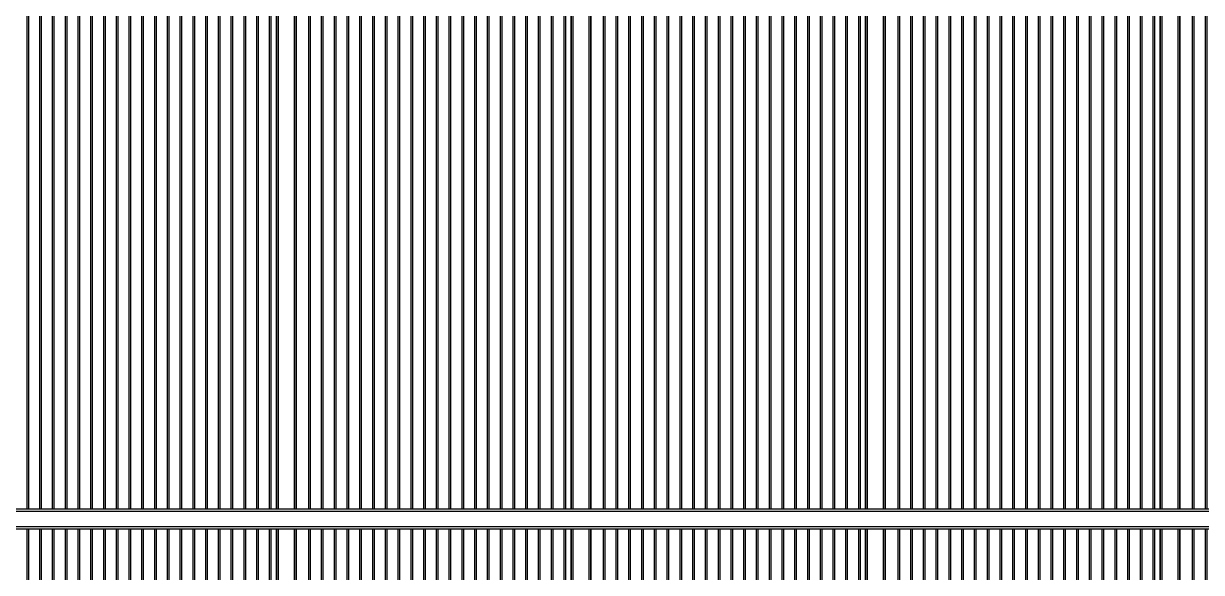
# Model space of a CAD drawing. Header units: millimetres. Extents: x 3774 to 718460, y -768339 to 192544.
# Drawn here: x 341351 to 347349, y -755185 to -752392 of the extents above; entities that cross this region are included whole.
import ezdxf

# ---------------------------------------------------------------- set-up
doc = ezdxf.new("R2010")
doc.units = ezdxf.units.MM
doc.set_wipeout_variables(frame=1)
for name, pattern in [('TA_GL_000.70000', [1.925, 0.7, -0.175, 0.175, -0.175, 0.7]), ('XKITLINE00', [0]), ('XKITLINE02', [4, 2, -2])]:
    doc.linetypes.add(name, pattern=pattern)
for name, color, linetype in [('000 - 0_SYM_DWG_GRIDLINE_MAIN_COLOR_251', 7, 'Continuous'), ('010 - ASPG_EXTR_MAIN_COLOR_2', 7, 'Continuous'), ('010 - ASPG_EXTR_WIPEOUT_', 7, 'Continuous'), ('010 - ASPG_FRAMING_MAIN_COLOR_1', 7, 'Continuous'), ('010 - ASPG_FRAMING_MAIN_COLOR_2', 7, 'Continuous'), ('010 - ASPG_FRAMING_SUB_COLOR_2', 7, 'Continuous'), ('010 - ASPG_FRAMING_WIPEOUT_', 7, 'Continuous')]:
    doc.layers.add(name, color=color, linetype=linetype)
doc.layers.add('Bolt', color=7, linetype='Continuous', lineweight=0)
doc.layers.add('Part', color=7, linetype='Continuous', lineweight=0)
doc.styles.add('TA', font='', dxfattribs={"height": 4.5})
doc.styles.get('TA').set_extended_font_data('Cordia New')

# ---------------------------------------------------------------- blocks, each defined once
blk = doc.blocks.new('*U5902')
at = {"layer": '000 - 0_SYM_DWG_GRIDLINE_MAIN_COLOR_251', "color": 7, "linetype": 'ByBlock', "ltscale": 5}
blk.add_line((10, 0), (-759, 0), dxfattribs=at)
at = {"color": 7, "style": 'TA', "flags": 1}
blk.add_attdef('LOCATION', (6, -6), '', height=4.5, rotation=270, dxfattribs=at)
blk = doc.blocks.new('W-1-PP19-SE-ENT3_20260407-104913_PP19_ENT3_ELE1_DIMS_1')
at = {"layer": '000 - 0_SYM_DWG_GRIDLINE_MAIN_COLOR_251', "color": 7, "linetype": 'TA_GL_000.70000', "xscale": 50.00000000000003, "yscale": 50.00000000000003, "zscale": 50.00000000000003, "rotation": 180}
blk.add_blockref('*U5902', (-27800, 111800), dxfattribs=at)
blk = doc.blocks.new('*A6183500')
at = {"layer": 'Part', "color": 7, "linetype": 'XKITLINE00', "lineweight": 0}
blk.add_line((2179.569525, -65.253462), (2328.969438, -65.253462), dxfattribs=at)
blk = doc.blocks.new('*A6193501')
at = {"layer": 'Part', "color": 7, "linetype": 'XKITLINE00', "lineweight": 0}
blk.add_line((2179.569525, -82.453462), (2328.969438, -82.453462), dxfattribs=at)
blk = doc.blocks.new('*A7073589')
at = {"layer": 'Part', "color": 7, "linetype": 'XKITLINE00', "lineweight": 0}
for p, q in [((2238.369525, -82.453462), (2238.369525, -65.253462)), ((2240.769525, -82.453462), (2240.769525, -65.253462)), ((2238.369525, -124.453462), (2238.369525, -87.253462)), ((2240.769525, -124.453462), (2240.769525, -87.253462))]:
    blk.add_line(p, q, dxfattribs=at)
blk = doc.blocks.new('*A7083590')
at = {"layer": 'Part', "color": 7, "linetype": 'XKITLINE00', "lineweight": 0}
for p, q in [((2262.369525, -82.453462), (2262.369525, -65.253462)), ((2264.769525, -82.453462), (2264.769525, -65.253462)), ((2262.369525, -124.453462), (2262.369525, -87.253462)), ((2264.769525, -124.453462), (2264.769525, -87.253462))]:
    blk.add_line(p, q, dxfattribs=at)
blk = doc.blocks.new('*A11554037')
at = {"layer": 'Part', "color": 7, "linetype": 'XKITLINE00', "lineweight": 0}
for p, q in [((2238.209518, -80.053462), (2216.929525, -80.053462)), ((2216.929525, -80.573462), (2216.929525, -80.053462)), ((2238.209518, -80.573462), (2238.209518, -80.053462)), ((2238.209518, -80.573462), (2216.929525, -80.573462))]:
    blk.add_line(p, q, dxfattribs=at)
blk = doc.blocks.new('*A11584040')
at = {"layer": 'Part', "color": 7, "linetype": 'XKITLINE00', "lineweight": 0}
for p, q in [((2234.929603, -82.453462), (2235.089603, -82.293462)), ((2235.089603, -82.293462), (2236.849603, -82.293462)), ((2236.849603, -82.293462), (2237.009603, -82.453462))]:
    blk.add_line(p, q, dxfattribs=at)
blk = doc.blocks.new('*A11594041')
at = {"layer": 'Part', "color": 7, "linetype": 'XKITLINE00', "lineweight": 0}
for p, q in [((2236.849603, -82.213462), (2235.089603, -82.213462)), ((2235.089603, -82.213462), (2235.089603, -82.293462)), ((2236.849603, -82.293462), (2235.089603, -82.293462)), ((2236.849603, -82.213462), (2236.849603, -82.293462))]:
    blk.add_line(p, q, dxfattribs=at)
blk = doc.blocks.new('*A11654047')
at = {"layer": 'Part', "color": 7, "linetype": 'XKITLINE00', "lineweight": 0}
for p, q in [((2238.209518, -68.053462), (2216.929525, -68.053462)), ((2216.929525, -68.573462), (2216.929525, -68.053462)), ((2238.209518, -68.573462), (2238.209518, -68.053462)), ((2238.209518, -68.573462), (2216.929525, -68.573462))]:
    blk.add_line(p, q, dxfattribs=at)
blk = doc.blocks.new('*A11664048')
at = {"layer": 'Part', "color": 7, "linetype": 'XKITLINE00', "lineweight": 0}
for p, q in [((2218.769603, -68.573462), (2218.769603, -68.621462)), ((2219.569603, -68.621462), (2219.569603, -68.573462)), ((2218.769603, -68.621462), (2219.569603, -68.621462))]:
    blk.add_line(p, q, dxfattribs=at)
blk = doc.blocks.new('*A11674049')
at = {"layer": 'Part', "color": 7, "linetype": 'XKITLINE00', "lineweight": 0}
for p, q in [((2219.145603, -69.421462), (2219.145603, -68.621462)), ((2219.145603, -68.621462), (2219.193603, -68.621462)), ((2219.145603, -68.861462), (2219.193603, -68.861462)), ((2219.193603, -69.421462), (2219.193603, -68.621462)), ((2219.145603, -69.421462), (2219.193603, -69.421462))]:
    blk.add_line(p, q, dxfattribs=at)
blk = doc.blocks.new('*A11684050')
at = {"layer": 'Part', "color": 7, "linetype": 'XKITLINE00', "lineweight": 0}
for p, q in [((2242.769603, -68.573462), (2242.769603, -68.621462)), ((2243.569603, -68.621462), (2243.569603, -68.573462)), ((2242.769603, -68.621462), (2243.569603, -68.621462))]:
    blk.add_line(p, q, dxfattribs=at)
blk = doc.blocks.new('*A11694051')
at = {"layer": 'Part', "color": 7, "linetype": 'XKITLINE00', "lineweight": 0}
for p, q in [((2243.145603, -69.421462), (2243.145603, -68.621462)), ((2243.145603, -68.621462), (2243.193603, -68.621462)), ((2243.145603, -68.861462), (2243.193603, -68.861462)), ((2243.193603, -69.421462), (2243.193603, -68.621462)), ((2243.145603, -69.421462), (2243.193603, -69.421462))]:
    blk.add_line(p, q, dxfattribs=at)
blk = doc.blocks.new('*A11704052')
at = {"layer": 'Part', "color": 7, "linetype": 'XKITLINE00', "lineweight": 0}
for p, q in [((2235.945603, -69.421462), (2235.945603, -68.621462)), ((2235.945603, -68.621462), (2235.993603, -68.621462)), ((2235.945603, -68.861462), (2235.993603, -68.861462)), ((2235.993603, -69.421462), (2235.993603, -68.621462)), ((2235.945603, -69.421462), (2235.993603, -69.421462))]:
    blk.add_line(p, q, dxfattribs=at)
blk = doc.blocks.new('*A11714053')
at = {"layer": 'Part', "color": 7, "linetype": 'XKITLINE00', "lineweight": 0}
for p, q in [((2235.569603, -68.573462), (2235.569603, -68.621462)), ((2236.369603, -68.621462), (2236.369603, -68.573462)), ((2235.569603, -68.621462), (2236.369603, -68.621462))]:
    blk.add_line(p, q, dxfattribs=at)
blk = doc.blocks.new('*A11724054')
at = {"layer": 'Part', "color": 7, "linetype": 'XKITLINE00', "lineweight": 0}
for p, q in [((2219.193603, -65.573462), (2219.193603, -65.493462)), ((2219.233603, -65.573462), (2219.233603, -65.533462)), ((2219.233603, -65.533462), (2219.673603, -65.533462)), ((2219.673603, -65.533462), (2219.673603, -65.493462))]:
    blk.add_line(p, q, dxfattribs=at)
blk = doc.blocks.new('*A11734055')
at = {"layer": 'Part', "color": 7, "linetype": 'XKITLINE00', "lineweight": 0}
for p, q in [((2218.289603, -65.413462), (2218.129603, -65.253462)), ((2220.209603, -65.253462), (2220.049603, -65.413462)), ((2220.049603, -65.413462), (2218.289603, -65.413462))]:
    blk.add_line(p, q, dxfattribs=at)
blk = doc.blocks.new('*A11744056')
at = {"layer": 'Part', "color": 7, "linetype": 'XKITLINE00', "lineweight": 0}
for p, q in [((2218.289603, -65.493462), (2218.289603, -65.413462)), ((2218.289603, -65.413462), (2220.049603, -65.413462)), ((2218.289603, -65.493462), (2220.049603, -65.493462)), ((2220.049603, -65.493462), (2220.049603, -65.413462))]:
    blk.add_line(p, q, dxfattribs=at)
blk = doc.blocks.new('*A11754057')
at = {"layer": 'Part', "color": 7, "linetype": 'XKITLINE00', "lineweight": 0}
for p, q in [((2235.993603, -65.573462), (2235.993603, -65.493462)), ((2236.033603, -65.573462), (2236.033603, -65.533462)), ((2236.033603, -65.533462), (2236.473603, -65.533462)), ((2236.473603, -65.533462), (2236.473603, -65.493462))]:
    blk.add_line(p, q, dxfattribs=at)
blk = doc.blocks.new('*A11764058')
at = {"layer": 'Part', "color": 7, "linetype": 'XKITLINE00', "lineweight": 0}
for p, q in [((2235.089603, -65.413462), (2234.929603, -65.253462)), ((2237.009603, -65.253462), (2236.849603, -65.413462)), ((2236.849603, -65.413462), (2235.089603, -65.413462))]:
    blk.add_line(p, q, dxfattribs=at)
blk = doc.blocks.new('*A11774059')
at = {"layer": 'Part', "color": 7, "linetype": 'XKITLINE00', "lineweight": 0}
for p, q in [((2235.089603, -65.493462), (2235.089603, -65.413462)), ((2235.089603, -65.413462), (2236.849603, -65.413462)), ((2235.089603, -65.493462), (2236.849603, -65.493462)), ((2236.849603, -65.493462), (2236.849603, -65.413462))]:
    blk.add_line(p, q, dxfattribs=at)
blk = doc.blocks.new('*A11784060')
at = {"layer": 'Part', "color": 7, "linetype": 'XKITLINE00', "lineweight": 0}
for p, q in [((2243.193603, -65.573462), (2243.193603, -65.493462)), ((2243.233603, -65.573462), (2243.233603, -65.533462)), ((2243.233603, -65.533462), (2243.673603, -65.533462)), ((2243.673603, -65.533462), (2243.673603, -65.493462))]:
    blk.add_line(p, q, dxfattribs=at)
blk = doc.blocks.new('*A11794061')
at = {"layer": 'Part', "color": 7, "linetype": 'XKITLINE00', "lineweight": 0}
for p, q in [((2242.289603, -65.413462), (2242.129603, -65.253462)), ((2244.209603, -65.253462), (2244.049603, -65.413462)), ((2244.049603, -65.413462), (2242.289603, -65.413462))]:
    blk.add_line(p, q, dxfattribs=at)
blk = doc.blocks.new('*A11804062')
at = {"layer": 'Part', "color": 7, "linetype": 'XKITLINE00', "lineweight": 0}
for p, q in [((2242.289603, -65.493462), (2242.289603, -65.413462)), ((2242.289603, -65.413462), (2244.049603, -65.413462)), ((2242.289603, -65.493462), (2244.049603, -65.493462)), ((2244.049603, -65.493462), (2244.049603, -65.413462))]:
    blk.add_line(p, q, dxfattribs=at)
blk = doc.blocks.new('*A11954077')
at = {"layer": 'Bolt'}
for points in [[(2218.874, -68.573), (2218.874, -68.525), (2218.986, -68.525), (2218.986, -68.573)], [(2218.874, -68.621), (2218.874, -68.573), (2218.986, -68.573), (2218.986, -68.621)], [(2219.354, -68.573), (2219.354, -68.525), (2219.466, -68.525), (2219.466, -68.573)], [(2219.354, -68.621), (2219.354, -68.573), (2219.466, -68.573), (2219.466, -68.621)]]:
    blk.add_hatch(color=7, dxfattribs=at).paths.add_polyline_path(points, flags=17)
at = {"layer": 'Bolt', "color": 7, "linetype": 'XKITLINE00', "lineweight": 0}
for p, q in [((2218.874, -68.573), (2218.874, -68.525)), ((2218.874, -68.621), (2218.874, -68.573)), ((2218.93, -68.685), (2218.93, -68.341)), ((2218.986, -68.573), (2218.986, -68.525)), ((2218.986, -68.621), (2218.986, -68.573)), ((2219.354, -68.573), (2219.354, -68.525)), ((2219.354, -68.621), (2219.354, -68.573)), ((2219.41, -68.685), (2219.41, -68.341)), ((2219.466, -68.573), (2219.466, -68.525)), ((2219.466, -68.621), (2219.466, -68.573))]:
    blk.add_line(p, q, dxfattribs=at)
blk = doc.blocks.new('*A11964078')
at = {"layer": 'Bolt'}
for points in [[(2242.874, -68.573), (2242.874, -68.525), (2242.986, -68.525), (2242.986, -68.573)], [(2242.874, -68.621), (2242.874, -68.573), (2242.986, -68.573), (2242.986, -68.621)], [(2243.354, -68.573), (2243.354, -68.525), (2243.466, -68.525), (2243.466, -68.573)], [(2243.354, -68.621), (2243.354, -68.573), (2243.466, -68.573), (2243.466, -68.621)]]:
    blk.add_hatch(color=7, dxfattribs=at).paths.add_polyline_path(points, flags=17)
at = {"layer": 'Bolt', "color": 7, "linetype": 'XKITLINE00', "lineweight": 0}
for p, q in [((2242.874, -68.573), (2242.874, -68.525)), ((2242.874, -68.621), (2242.874, -68.573)), ((2242.93, -68.685), (2242.93, -68.341)), ((2242.986, -68.573), (2242.986, -68.525)), ((2242.986, -68.621), (2242.986, -68.573)), ((2243.354, -68.573), (2243.354, -68.525)), ((2243.354, -68.621), (2243.354, -68.573)), ((2243.41, -68.685), (2243.41, -68.341)), ((2243.466, -68.573), (2243.466, -68.525)), ((2243.466, -68.621), (2243.466, -68.573))]:
    blk.add_line(p, q, dxfattribs=at)
blk = doc.blocks.new('*A11974079')
at = {"layer": 'Bolt'}
for points in [[(2235.674, -68.573), (2235.674, -68.525), (2235.786, -68.525), (2235.786, -68.573)], [(2235.674, -68.621), (2235.674, -68.573), (2235.786, -68.573), (2235.786, -68.621)], [(2236.154, -68.573), (2236.154, -68.525), (2236.266, -68.525), (2236.266, -68.573)], [(2236.154, -68.621), (2236.154, -68.573), (2236.266, -68.573), (2236.266, -68.621)]]:
    blk.add_hatch(color=7, dxfattribs=at).paths.add_polyline_path(points, flags=17)
at = {"layer": 'Bolt', "color": 7, "linetype": 'XKITLINE00', "lineweight": 0}
for p, q in [((2235.674, -68.573), (2235.674, -68.525)), ((2235.674, -68.621), (2235.674, -68.573)), ((2235.73, -68.685), (2235.73, -68.341)), ((2235.786, -68.573), (2235.786, -68.525)), ((2235.786, -68.621), (2235.786, -68.573)), ((2236.154, -68.573), (2236.154, -68.525)), ((2236.154, -68.621), (2236.154, -68.573)), ((2236.21, -68.685), (2236.21, -68.341)), ((2236.266, -68.573), (2236.266, -68.525)), ((2236.266, -68.621), (2236.266, -68.573))]:
    blk.add_line(p, q, dxfattribs=at)
blk = doc.blocks.new('*A11984080')
at = {"layer": 'Bolt'}
for points in [[(2218.586, -65.413), (2218.586, -65.493), (2218.474, -65.493), (2218.474, -65.413)], [(2219.866, -65.413), (2219.866, -65.493), (2219.754, -65.493), (2219.754, -65.413)]]:
    blk.add_hatch(color=7, dxfattribs=at).paths.add_polyline_path(points, flags=17)
at = {"layer": 'Bolt', "color": 7, "linetype": 'XKITLINE00', "lineweight": 0}
for p, q in [((2218.474, -65.413), (2218.474, -65.493)), ((2218.53, -65.35), (2218.53, -65.693)), ((2218.586, -65.413), (2218.586, -65.493)), ((2219.754, -65.413), (2219.754, -65.493)), ((2219.81, -65.35), (2219.81, -65.693)), ((2219.866, -65.413), (2219.866, -65.493))]:
    blk.add_line(p, q, dxfattribs=at)
blk = doc.blocks.new('*A11994081')
at = {"layer": 'Bolt', "color": 7, "linetype": 'XKITLINE02', "lineweight": 0}
for p, q in [((2219.145603, -65.717462), (2219.193603, -65.717462)), ((2219.193603, -65.717462), (2219.233603, -65.717462)), ((2219.082243, -65.773462), (2219.425603, -65.773462)), ((2219.145603, -65.829462), (2219.193603, -65.829462)), ((2219.193603, -65.829462), (2219.233603, -65.829462))]:
    blk.add_line(p, q, dxfattribs=at)
blk = doc.blocks.new('*A12004082')
at = {"layer": 'Bolt'}
for points in [[(2235.386, -65.413), (2235.386, -65.493), (2235.274, -65.493), (2235.274, -65.413)], [(2236.666, -65.413), (2236.666, -65.493), (2236.554, -65.493), (2236.554, -65.413)]]:
    blk.add_hatch(color=7, dxfattribs=at).paths.add_polyline_path(points, flags=17)
at = {"layer": 'Bolt', "color": 7, "linetype": 'XKITLINE00', "lineweight": 0}
for p, q in [((2235.274, -65.413), (2235.274, -65.493)), ((2235.33, -65.35), (2235.33, -65.693)), ((2235.386, -65.413), (2235.386, -65.493)), ((2236.554, -65.413), (2236.554, -65.493)), ((2236.61, -65.35), (2236.61, -65.693)), ((2236.666, -65.413), (2236.666, -65.493))]:
    blk.add_line(p, q, dxfattribs=at)
blk = doc.blocks.new('*A12014083')
at = {"layer": 'Bolt', "color": 7, "linetype": 'XKITLINE02', "lineweight": 0}
for p, q in [((2235.945603, -65.717462), (2235.993603, -65.717462)), ((2235.993603, -65.717462), (2236.033603, -65.717462)), ((2235.882243, -65.773462), (2236.225603, -65.773462)), ((2235.945603, -65.829462), (2235.993603, -65.829462)), ((2235.993603, -65.829462), (2236.033603, -65.829462))]:
    blk.add_line(p, q, dxfattribs=at)
blk = doc.blocks.new('*A12024084')
at = {"layer": 'Bolt'}
for points in [[(2242.586, -65.413), (2242.586, -65.493), (2242.474, -65.493), (2242.474, -65.413)], [(2243.866, -65.413), (2243.866, -65.493), (2243.754, -65.493), (2243.754, -65.413)]]:
    blk.add_hatch(color=7, dxfattribs=at).paths.add_polyline_path(points, flags=17)
at = {"layer": 'Bolt', "color": 7, "linetype": 'XKITLINE00', "lineweight": 0}
for p, q in [((2242.474, -65.413), (2242.474, -65.493)), ((2242.53, -65.35), (2242.53, -65.693)), ((2242.586, -65.413), (2242.586, -65.493)), ((2243.754, -65.413), (2243.754, -65.493)), ((2243.81, -65.35), (2243.81, -65.693)), ((2243.866, -65.413), (2243.866, -65.493))]:
    blk.add_line(p, q, dxfattribs=at)
blk = doc.blocks.new('*A12034085')
at = {"layer": 'Bolt', "color": 7, "linetype": 'XKITLINE02', "lineweight": 0}
for p, q in [((2243.145603, -65.717462), (2243.193603, -65.717462)), ((2243.193603, -65.717462), (2243.233603, -65.717462)), ((2243.082243, -65.773462), (2243.425603, -65.773462)), ((2243.145603, -65.829462), (2243.193603, -65.829462)), ((2243.193603, -65.829462), (2243.233603, -65.829462))]:
    blk.add_line(p, q, dxfattribs=at)
blk = doc.blocks.new('*A12104092')
at = {"layer": 'Part', "color": 7, "linetype": 'XKITLINE00', "lineweight": 0}
for p, q in [((2236.369603, -65.573462), (2235.569603, -65.573462)), ((2235.569603, -68.053462), (2235.569603, -65.573462)), ((2236.369603, -68.053462), (2236.369603, -65.573462)), ((2235.569603, -80.053462), (2235.569603, -68.621462)), ((2236.369603, -80.053462), (2236.369603, -68.621462)), ((2235.569603, -82.133462), (2235.569603, -80.621462)), ((2236.369603, -82.133462), (2236.369603, -80.621462)), ((2235.569603, -82.133462), (2236.369603, -82.133462))]:
    blk.add_line(p, q, dxfattribs=at)
blk = doc.blocks.new('*A12114093')
at = {"layer": 'Part', "color": 7, "linetype": 'XKITLINE00', "lineweight": 0}
for p, q in [((2219.569603, -65.573462), (2218.769603, -65.573462)), ((2218.769603, -68.053462), (2218.769603, -65.573462)), ((2219.569603, -68.053462), (2219.569603, -65.573462)), ((2218.769603, -80.053462), (2218.769603, -68.621462)), ((2219.569603, -80.053462), (2219.569603, -68.621462)), ((2218.769603, -82.133462), (2218.769603, -80.621462)), ((2219.569603, -82.133462), (2219.569603, -80.621462)), ((2218.769603, -82.133462), (2219.569603, -82.133462))]:
    blk.add_line(p, q, dxfattribs=at)
blk = doc.blocks.new('*A12164098')
at = {"layer": 'Part', "color": 7, "linetype": 'XKITLINE00', "lineweight": 0}
for p, q in [((2235.569603, -80.573462), (2235.569603, -80.621462)), ((2236.369603, -80.621462), (2236.369603, -80.573462)), ((2235.569603, -80.621462), (2236.369603, -80.621462))]:
    blk.add_line(p, q, dxfattribs=at)
blk = doc.blocks.new('*A12174099')
at = {"layer": 'Part', "color": 7, "linetype": 'XKITLINE00', "lineweight": 0}
for p, q in [((2235.945603, -81.421462), (2235.945603, -80.621462)), ((2235.945603, -80.621462), (2235.993603, -80.621462)), ((2235.945603, -80.861462), (2235.993603, -80.861462)), ((2235.993603, -81.421462), (2235.993603, -80.621462)), ((2235.945603, -81.421462), (2235.993603, -81.421462))]:
    blk.add_line(p, q, dxfattribs=at)
blk = doc.blocks.new('*A12184100')
at = {"layer": 'Part', "color": 7, "linetype": 'XKITLINE00', "lineweight": 0}
for p, q in [((2235.905603, -82.173462), (2235.465603, -82.173462)), ((2235.465603, -82.173462), (2235.465603, -82.213462)), ((2235.905603, -82.133462), (2235.905603, -82.173462)), ((2235.945603, -82.213462), (2235.945603, -82.133462))]:
    blk.add_line(p, q, dxfattribs=at)
blk = doc.blocks.new('*A12194101')
at = {"layer": 'Part', "color": 7, "linetype": 'XKITLINE00', "lineweight": 0}
for p, q in [((2219.145603, -81.421462), (2219.145603, -80.621462)), ((2219.145603, -80.621462), (2219.193603, -80.621462)), ((2219.145603, -80.861462), (2219.193603, -80.861462)), ((2219.193603, -81.421462), (2219.193603, -80.621462)), ((2219.145603, -81.421462), (2219.193603, -81.421462))]:
    blk.add_line(p, q, dxfattribs=at)
blk = doc.blocks.new('*A12204102')
at = {"layer": 'Part', "color": 7, "linetype": 'XKITLINE00', "lineweight": 0}
for p, q in [((2218.769603, -80.573462), (2218.769603, -80.621462)), ((2219.569603, -80.621462), (2219.569603, -80.573462)), ((2218.769603, -80.621462), (2219.569603, -80.621462))]:
    blk.add_line(p, q, dxfattribs=at)
blk = doc.blocks.new('*A12214103')
at = {"layer": 'Part', "color": 7, "linetype": 'XKITLINE00', "lineweight": 0}
for p, q in [((2218.129603, -82.453462), (2218.289603, -82.293462)), ((2218.289603, -82.293462), (2220.049603, -82.293462)), ((2220.049603, -82.293462), (2220.209603, -82.453462))]:
    blk.add_line(p, q, dxfattribs=at)
blk = doc.blocks.new('*A12224104')
at = {"layer": 'Part', "color": 7, "linetype": 'XKITLINE00', "lineweight": 0}
for p, q in [((2219.105603, -82.173462), (2218.665603, -82.173462)), ((2218.665603, -82.173462), (2218.665603, -82.213462)), ((2219.105603, -82.133462), (2219.105603, -82.173462)), ((2219.145603, -82.213462), (2219.145603, -82.133462))]:
    blk.add_line(p, q, dxfattribs=at)
blk = doc.blocks.new('*A12234105')
at = {"layer": 'Part', "color": 7, "linetype": 'XKITLINE00', "lineweight": 0}
for p, q in [((2220.049603, -82.213462), (2218.289603, -82.213462)), ((2218.289603, -82.213462), (2218.289603, -82.293462)), ((2220.049603, -82.293462), (2218.289603, -82.293462)), ((2220.049603, -82.213462), (2220.049603, -82.293462))]:
    blk.add_line(p, q, dxfattribs=at)
blk = doc.blocks.new('*A12394121')
at = {"layer": 'Bolt'}
for points in [[(2235.674, -80.573), (2235.674, -80.525), (2235.786, -80.525), (2235.786, -80.573)], [(2235.674, -80.621), (2235.674, -80.573), (2235.786, -80.573), (2235.786, -80.621)], [(2236.154, -80.573), (2236.154, -80.525), (2236.266, -80.525), (2236.266, -80.573)], [(2236.154, -80.621), (2236.154, -80.573), (2236.266, -80.573), (2236.266, -80.621)]]:
    blk.add_hatch(color=7, dxfattribs=at).paths.add_polyline_path(points, flags=17)
at = {"layer": 'Bolt', "color": 7, "linetype": 'XKITLINE00', "lineweight": 0}
for p, q in [((2235.674, -80.573), (2235.674, -80.525)), ((2235.674, -80.621), (2235.674, -80.573)), ((2235.73, -80.685), (2235.73, -80.341)), ((2235.786, -80.573), (2235.786, -80.525)), ((2235.786, -80.621), (2235.786, -80.573)), ((2236.154, -80.573), (2236.154, -80.525)), ((2236.154, -80.621), (2236.154, -80.573)), ((2236.21, -80.685), (2236.21, -80.341)), ((2236.266, -80.573), (2236.266, -80.525)), ((2236.266, -80.621), (2236.266, -80.573))]:
    blk.add_line(p, q, dxfattribs=at)
blk = doc.blocks.new('*A12404122')
at = {"layer": 'Bolt', "color": 7, "linetype": 'XKITLINE02', "lineweight": 0}
for p, q in [((2236.056963, -81.933462), (2235.713603, -81.933462)), ((2235.945603, -81.877462), (2235.905603, -81.877462)), ((2235.945603, -81.989462), (2235.905603, -81.989462)), ((2235.993603, -81.877462), (2235.945603, -81.877462)), ((2235.993603, -81.989462), (2235.945603, -81.989462))]:
    blk.add_line(p, q, dxfattribs=at)
blk = doc.blocks.new('*A12414123')
at = {"layer": 'Bolt'}
for points in [[(2235.386, -82.213), (2235.386, -82.293), (2235.274, -82.293), (2235.274, -82.213)], [(2236.666, -82.213), (2236.666, -82.293), (2236.554, -82.293), (2236.554, -82.213)]]:
    blk.add_hatch(color=7, dxfattribs=at).paths.add_polyline_path(points, flags=17)
at = {"layer": 'Bolt', "color": 7, "linetype": 'XKITLINE00', "lineweight": 0}
for p, q in [((2235.33, -82.357), (2235.33, -82.013)), ((2236.61, -82.357), (2236.61, -82.013)), ((2235.274, -82.293), (2235.274, -82.213)), ((2235.386, -82.293), (2235.386, -82.213)), ((2236.554, -82.293), (2236.554, -82.213)), ((2236.666, -82.293), (2236.666, -82.213))]:
    blk.add_line(p, q, dxfattribs=at)
blk = doc.blocks.new('*A12424124')
at = {"layer": 'Bolt'}
for points in [[(2218.874, -80.573), (2218.874, -80.525), (2218.986, -80.525), (2218.986, -80.573)], [(2218.874, -80.621), (2218.874, -80.573), (2218.986, -80.573), (2218.986, -80.621)], [(2219.354, -80.573), (2219.354, -80.525), (2219.466, -80.525), (2219.466, -80.573)], [(2219.354, -80.621), (2219.354, -80.573), (2219.466, -80.573), (2219.466, -80.621)]]:
    blk.add_hatch(color=7, dxfattribs=at).paths.add_polyline_path(points, flags=17)
at = {"layer": 'Bolt', "color": 7, "linetype": 'XKITLINE00', "lineweight": 0}
for p, q in [((2218.874, -80.573), (2218.874, -80.525)), ((2218.874, -80.621), (2218.874, -80.573)), ((2218.93, -80.685), (2218.93, -80.341)), ((2218.986, -80.573), (2218.986, -80.525)), ((2218.986, -80.621), (2218.986, -80.573)), ((2219.354, -80.573), (2219.354, -80.525)), ((2219.354, -80.621), (2219.354, -80.573)), ((2219.41, -80.685), (2219.41, -80.341)), ((2219.466, -80.573), (2219.466, -80.525)), ((2219.466, -80.621), (2219.466, -80.573))]:
    blk.add_line(p, q, dxfattribs=at)
blk = doc.blocks.new('*A12434125')
at = {"layer": 'Bolt', "color": 7, "linetype": 'XKITLINE02', "lineweight": 0}
for p, q in [((2219.256963, -81.933462), (2218.913603, -81.933462)), ((2219.145603, -81.877462), (2219.105603, -81.877462)), ((2219.145603, -81.989462), (2219.105603, -81.989462)), ((2219.193603, -81.877462), (2219.145603, -81.877462)), ((2219.193603, -81.989462), (2219.145603, -81.989462))]:
    blk.add_line(p, q, dxfattribs=at)
blk = doc.blocks.new('*A12444126')
at = {"layer": 'Bolt'}
for points in [[(2218.586, -82.213), (2218.586, -82.293), (2218.474, -82.293), (2218.474, -82.213)], [(2219.866, -82.213), (2219.866, -82.293), (2219.754, -82.293), (2219.754, -82.213)]]:
    blk.add_hatch(color=7, dxfattribs=at).paths.add_polyline_path(points, flags=17)
at = {"layer": 'Bolt', "color": 7, "linetype": 'XKITLINE00', "lineweight": 0}
for p, q in [((2218.53, -82.357), (2218.53, -82.013)), ((2219.81, -82.357), (2219.81, -82.013)), ((2218.474, -82.293), (2218.474, -82.213)), ((2218.586, -82.293), (2218.586, -82.213)), ((2219.754, -82.293), (2219.754, -82.213)), ((2219.866, -82.293), (2219.866, -82.213))]:
    blk.add_line(p, q, dxfattribs=at)
blk = doc.blocks.new('*A12494131')
at = {"layer": 'Part', "color": 7, "linetype": 'XKITLINE00', "lineweight": 0}
for p, q in [((2262.209518, -80.053462), (2240.929525, -80.053462)), ((2240.929525, -80.573462), (2240.929525, -80.053462)), ((2262.209518, -80.573462), (2262.209518, -80.053462)), ((2262.209518, -80.573462), (2240.929525, -80.573462))]:
    blk.add_line(p, q, dxfattribs=at)
blk = doc.blocks.new('*A12504132')
at = {"layer": 'Part', "color": 7, "linetype": 'XKITLINE00', "lineweight": 0}
for p, q in [((2260.369603, -65.573462), (2259.569603, -65.573462)), ((2259.569603, -68.053462), (2259.569603, -65.573462)), ((2260.369603, -68.053462), (2260.369603, -65.573462)), ((2259.569603, -80.053462), (2259.569603, -68.621462)), ((2260.369603, -80.053462), (2260.369603, -68.621462)), ((2259.569603, -82.133462), (2259.569603, -80.621462)), ((2260.369603, -82.133462), (2260.369603, -80.621462)), ((2259.569603, -82.133462), (2260.369603, -82.133462))]:
    blk.add_line(p, q, dxfattribs=at)
blk = doc.blocks.new('*A12534135')
at = {"layer": 'Part', "color": 7, "linetype": 'XKITLINE00', "lineweight": 0}
for p, q in [((2258.929603, -82.453462), (2259.089603, -82.293462)), ((2259.089603, -82.293462), (2260.849603, -82.293462)), ((2260.849603, -82.293462), (2261.009603, -82.453462))]:
    blk.add_line(p, q, dxfattribs=at)
blk = doc.blocks.new('*A12544136')
at = {"layer": 'Part', "color": 7, "linetype": 'XKITLINE00', "lineweight": 0}
for p, q in [((2259.905603, -82.173462), (2259.465603, -82.173462)), ((2259.465603, -82.173462), (2259.465603, -82.213462)), ((2259.905603, -82.133462), (2259.905603, -82.173462)), ((2259.945603, -82.213462), (2259.945603, -82.133462))]:
    blk.add_line(p, q, dxfattribs=at)
blk = doc.blocks.new('*A12554137')
at = {"layer": 'Part', "color": 7, "linetype": 'XKITLINE00', "lineweight": 0}
for p, q in [((2260.849603, -82.213462), (2259.089603, -82.213462)), ((2259.089603, -82.213462), (2259.089603, -82.293462)), ((2260.849603, -82.293462), (2259.089603, -82.293462)), ((2260.849603, -82.213462), (2260.849603, -82.293462))]:
    blk.add_line(p, q, dxfattribs=at)
blk = doc.blocks.new('*A12564138')
at = {"layer": 'Part', "color": 7, "linetype": 'XKITLINE00', "lineweight": 0}
for p, q in [((2259.569603, -80.573462), (2259.569603, -80.621462)), ((2260.369603, -80.621462), (2260.369603, -80.573462)), ((2259.569603, -80.621462), (2260.369603, -80.621462))]:
    blk.add_line(p, q, dxfattribs=at)
blk = doc.blocks.new('*A12574139')
at = {"layer": 'Part', "color": 7, "linetype": 'XKITLINE00', "lineweight": 0}
for p, q in [((2259.945603, -81.421462), (2259.945603, -80.621462)), ((2259.945603, -80.621462), (2259.993603, -80.621462)), ((2259.945603, -80.861462), (2259.993603, -80.861462)), ((2259.993603, -81.421462), (2259.993603, -80.621462)), ((2259.945603, -81.421462), (2259.993603, -81.421462))]:
    blk.add_line(p, q, dxfattribs=at)
blk = doc.blocks.new('*A12664148')
at = {"layer": 'Part', "color": 7, "linetype": 'XKITLINE00', "lineweight": 0}
for p, q in [((2262.209518, -68.053462), (2240.929525, -68.053462)), ((2240.929525, -68.573462), (2240.929525, -68.053462)), ((2262.209518, -68.573462), (2262.209518, -68.053462)), ((2262.209518, -68.573462), (2240.929525, -68.573462))]:
    blk.add_line(p, q, dxfattribs=at)
blk = doc.blocks.new('*A12674149')
at = {"layer": 'Part', "color": 7, "linetype": 'XKITLINE00', "lineweight": 0}
for p, q in [((2259.089603, -65.493462), (2259.089603, -65.413462)), ((2259.089603, -65.413462), (2260.849603, -65.413462)), ((2259.089603, -65.493462), (2260.849603, -65.493462)), ((2260.849603, -65.493462), (2260.849603, -65.413462))]:
    blk.add_line(p, q, dxfattribs=at)
blk = doc.blocks.new('*A12684150')
at = {"layer": 'Part', "color": 7, "linetype": 'XKITLINE00', "lineweight": 0}
for p, q in [((2259.089603, -65.413462), (2258.929603, -65.253462)), ((2261.009603, -65.253462), (2260.849603, -65.413462)), ((2260.849603, -65.413462), (2259.089603, -65.413462))]:
    blk.add_line(p, q, dxfattribs=at)
blk = doc.blocks.new('*A12694151')
at = {"layer": 'Part', "color": 7, "linetype": 'XKITLINE00', "lineweight": 0}
for p, q in [((2259.993603, -65.573462), (2259.993603, -65.493462)), ((2260.033603, -65.573462), (2260.033603, -65.533462)), ((2260.033603, -65.533462), (2260.473603, -65.533462)), ((2260.473603, -65.533462), (2260.473603, -65.493462))]:
    blk.add_line(p, q, dxfattribs=at)
blk = doc.blocks.new('*A12734155')
at = {"layer": 'Part', "color": 7, "linetype": 'XKITLINE00', "lineweight": 0}
for p, q in [((2259.569603, -68.573462), (2259.569603, -68.621462)), ((2260.369603, -68.621462), (2260.369603, -68.573462)), ((2259.569603, -68.621462), (2260.369603, -68.621462))]:
    blk.add_line(p, q, dxfattribs=at)
blk = doc.blocks.new('*A12744156')
at = {"layer": 'Part', "color": 7, "linetype": 'XKITLINE00', "lineweight": 0}
for p, q in [((2259.945603, -69.421462), (2259.945603, -68.621462)), ((2259.945603, -68.621462), (2259.993603, -68.621462)), ((2259.945603, -68.861462), (2259.993603, -68.861462)), ((2259.993603, -69.421462), (2259.993603, -68.621462)), ((2259.945603, -69.421462), (2259.993603, -69.421462))]:
    blk.add_line(p, q, dxfattribs=at)
blk = doc.blocks.new('*A12774159')
at = {"layer": 'Part', "color": 7, "linetype": 'XKITLINE00', "lineweight": 0}
for p, q in [((2243.569603, -65.573462), (2242.769603, -65.573462)), ((2242.769603, -68.053462), (2242.769603, -65.573462)), ((2243.569603, -68.053462), (2243.569603, -65.573462)), ((2242.769603, -80.053462), (2242.769603, -68.621462)), ((2243.569603, -80.053462), (2243.569603, -68.621462)), ((2242.769603, -82.133462), (2242.769603, -80.621462)), ((2243.569603, -82.133462), (2243.569603, -80.621462)), ((2242.769603, -82.133462), (2243.569603, -82.133462))]:
    blk.add_line(p, q, dxfattribs=at)
blk = doc.blocks.new('*A12814163')
at = {"layer": 'Part', "color": 7, "linetype": 'XKITLINE00', "lineweight": 0}
for p, q in [((2243.145603, -81.421462), (2243.145603, -80.621462)), ((2243.145603, -80.621462), (2243.193603, -80.621462)), ((2243.145603, -80.861462), (2243.193603, -80.861462)), ((2243.193603, -81.421462), (2243.193603, -80.621462)), ((2243.145603, -81.421462), (2243.193603, -81.421462))]:
    blk.add_line(p, q, dxfattribs=at)
blk = doc.blocks.new('*A12824164')
at = {"layer": 'Part', "color": 7, "linetype": 'XKITLINE00', "lineweight": 0}
for p, q in [((2242.769603, -80.573462), (2242.769603, -80.621462)), ((2243.569603, -80.621462), (2243.569603, -80.573462)), ((2242.769603, -80.621462), (2243.569603, -80.621462))]:
    blk.add_line(p, q, dxfattribs=at)
blk = doc.blocks.new('*A12834165')
at = {"layer": 'Part', "color": 7, "linetype": 'XKITLINE00', "lineweight": 0}
for p, q in [((2242.129603, -82.453462), (2242.289603, -82.293462)), ((2242.289603, -82.293462), (2244.049603, -82.293462)), ((2244.049603, -82.293462), (2244.209603, -82.453462))]:
    blk.add_line(p, q, dxfattribs=at)
blk = doc.blocks.new('*A12844166')
at = {"layer": 'Part', "color": 7, "linetype": 'XKITLINE00', "lineweight": 0}
for p, q in [((2243.105603, -82.173462), (2242.665603, -82.173462)), ((2242.665603, -82.173462), (2242.665603, -82.213462)), ((2243.105603, -82.133462), (2243.105603, -82.173462)), ((2243.145603, -82.213462), (2243.145603, -82.133462))]:
    blk.add_line(p, q, dxfattribs=at)
blk = doc.blocks.new('*A12854167')
at = {"layer": 'Part', "color": 7, "linetype": 'XKITLINE00', "lineweight": 0}
for p, q in [((2244.049603, -82.213462), (2242.289603, -82.213462)), ((2242.289603, -82.213462), (2242.289603, -82.293462)), ((2244.049603, -82.293462), (2242.289603, -82.293462)), ((2244.049603, -82.213462), (2244.049603, -82.293462))]:
    blk.add_line(p, q, dxfattribs=at)
blk = doc.blocks.new('*A12874169')
at = {"layer": 'Bolt', "color": 7, "linetype": 'XKITLINE02', "lineweight": 0}
for p, q in [((2260.056963, -81.933462), (2259.713603, -81.933462)), ((2259.945603, -81.877462), (2259.905603, -81.877462)), ((2259.945603, -81.989462), (2259.905603, -81.989462)), ((2259.993603, -81.877462), (2259.945603, -81.877462)), ((2259.993603, -81.989462), (2259.945603, -81.989462))]:
    blk.add_line(p, q, dxfattribs=at)
blk = doc.blocks.new('*A12884170')
at = {"layer": 'Bolt'}
for points in [[(2259.386, -82.213), (2259.386, -82.293), (2259.274, -82.293), (2259.274, -82.213)], [(2260.666, -82.213), (2260.666, -82.293), (2260.554, -82.293), (2260.554, -82.213)]]:
    blk.add_hatch(color=7, dxfattribs=at).paths.add_polyline_path(points, flags=17)
at = {"layer": 'Bolt', "color": 7, "linetype": 'XKITLINE00', "lineweight": 0}
for p, q in [((2259.33, -82.357), (2259.33, -82.013)), ((2260.61, -82.357), (2260.61, -82.013)), ((2259.274, -82.293), (2259.274, -82.213)), ((2259.386, -82.293), (2259.386, -82.213)), ((2260.554, -82.293), (2260.554, -82.213)), ((2260.666, -82.293), (2260.666, -82.213))]:
    blk.add_line(p, q, dxfattribs=at)
blk = doc.blocks.new('*A12914173')
at = {"layer": 'Bolt', "color": 7, "linetype": 'XKITLINE02', "lineweight": 0}
for p, q in [((2259.945603, -65.717462), (2259.993603, -65.717462)), ((2259.993603, -65.717462), (2260.033603, -65.717462)), ((2259.882243, -65.773462), (2260.225603, -65.773462)), ((2259.945603, -65.829462), (2259.993603, -65.829462)), ((2259.993603, -65.829462), (2260.033603, -65.829462))]:
    blk.add_line(p, q, dxfattribs=at)
blk = doc.blocks.new('*A12924174')
at = {"layer": 'Bolt'}
for points in [[(2259.386, -65.413), (2259.386, -65.493), (2259.274, -65.493), (2259.274, -65.413)], [(2260.666, -65.413), (2260.666, -65.493), (2260.554, -65.493), (2260.554, -65.413)]]:
    blk.add_hatch(color=7, dxfattribs=at).paths.add_polyline_path(points, flags=17)
at = {"layer": 'Bolt', "color": 7, "linetype": 'XKITLINE00', "lineweight": 0}
for p, q in [((2259.274, -65.413), (2259.274, -65.493)), ((2259.33, -65.35), (2259.33, -65.693)), ((2259.386, -65.413), (2259.386, -65.493)), ((2260.554, -65.413), (2260.554, -65.493)), ((2260.61, -65.35), (2260.61, -65.693)), ((2260.666, -65.413), (2260.666, -65.493))]:
    blk.add_line(p, q, dxfattribs=at)
blk = doc.blocks.new('*A12944176')
at = {"layer": 'Bolt'}
for points in [[(2259.674, -68.573), (2259.674, -68.525), (2259.786, -68.525), (2259.786, -68.573)], [(2259.674, -68.621), (2259.674, -68.573), (2259.786, -68.573), (2259.786, -68.621)], [(2260.154, -68.573), (2260.154, -68.525), (2260.266, -68.525), (2260.266, -68.573)], [(2260.154, -68.621), (2260.154, -68.573), (2260.266, -68.573), (2260.266, -68.621)]]:
    blk.add_hatch(color=7, dxfattribs=at).paths.add_polyline_path(points, flags=17)
at = {"layer": 'Bolt', "color": 7, "linetype": 'XKITLINE00', "lineweight": 0}
for p, q in [((2259.674, -68.573), (2259.674, -68.525)), ((2259.674, -68.621), (2259.674, -68.573)), ((2259.73, -68.685), (2259.73, -68.341)), ((2259.786, -68.573), (2259.786, -68.525)), ((2259.786, -68.621), (2259.786, -68.573)), ((2260.154, -68.573), (2260.154, -68.525)), ((2260.154, -68.621), (2260.154, -68.573)), ((2260.21, -68.685), (2260.21, -68.341)), ((2260.266, -68.573), (2260.266, -68.525)), ((2260.266, -68.621), (2260.266, -68.573))]:
    blk.add_line(p, q, dxfattribs=at)
blk = doc.blocks.new('*A12984180')
at = {"layer": 'Bolt'}
for points in [[(2242.874, -80.573), (2242.874, -80.525), (2242.986, -80.525), (2242.986, -80.573)], [(2242.874, -80.621), (2242.874, -80.573), (2242.986, -80.573), (2242.986, -80.621)], [(2243.354, -80.573), (2243.354, -80.525), (2243.466, -80.525), (2243.466, -80.573)], [(2243.354, -80.621), (2243.354, -80.573), (2243.466, -80.573), (2243.466, -80.621)]]:
    blk.add_hatch(color=7, dxfattribs=at).paths.add_polyline_path(points, flags=17)
at = {"layer": 'Bolt', "color": 7, "linetype": 'XKITLINE00', "lineweight": 0}
for p, q in [((2242.874, -80.573), (2242.874, -80.525)), ((2242.874, -80.621), (2242.874, -80.573)), ((2242.93, -80.685), (2242.93, -80.341)), ((2242.986, -80.573), (2242.986, -80.525)), ((2242.986, -80.621), (2242.986, -80.573)), ((2243.354, -80.573), (2243.354, -80.525)), ((2243.354, -80.621), (2243.354, -80.573)), ((2243.41, -80.685), (2243.41, -80.341)), ((2243.466, -80.573), (2243.466, -80.525)), ((2243.466, -80.621), (2243.466, -80.573))]:
    blk.add_line(p, q, dxfattribs=at)
blk = doc.blocks.new('*A12994181')
at = {"layer": 'Bolt', "color": 7, "linetype": 'XKITLINE02', "lineweight": 0}
for p, q in [((2243.256963, -81.933462), (2242.913603, -81.933462)), ((2243.145603, -81.877462), (2243.105603, -81.877462)), ((2243.145603, -81.989462), (2243.105603, -81.989462)), ((2243.193603, -81.877462), (2243.145603, -81.877462)), ((2243.193603, -81.989462), (2243.145603, -81.989462))]:
    blk.add_line(p, q, dxfattribs=at)
blk = doc.blocks.new('*A13004182')
at = {"layer": 'Bolt'}
for points in [[(2242.586, -82.213), (2242.586, -82.293), (2242.474, -82.293), (2242.474, -82.213)], [(2243.866, -82.213), (2243.866, -82.293), (2243.754, -82.293), (2243.754, -82.213)]]:
    blk.add_hatch(color=7, dxfattribs=at).paths.add_polyline_path(points, flags=17)
at = {"layer": 'Bolt', "color": 7, "linetype": 'XKITLINE00', "lineweight": 0}
for p, q in [((2242.53, -82.357), (2242.53, -82.013)), ((2243.81, -82.357), (2243.81, -82.013)), ((2242.474, -82.293), (2242.474, -82.213)), ((2242.586, -82.293), (2242.586, -82.213)), ((2243.754, -82.293), (2243.754, -82.213)), ((2243.866, -82.293), (2243.866, -82.213))]:
    blk.add_line(p, q, dxfattribs=at)
blk = doc.blocks.new('*A13014183')
at = {"layer": 'Bolt'}
for points in [[(2259.674, -80.573), (2259.674, -80.525), (2259.786, -80.525), (2259.786, -80.573)], [(2259.674, -80.621), (2259.674, -80.573), (2259.786, -80.573), (2259.786, -80.621)], [(2260.154, -80.573), (2260.154, -80.525), (2260.266, -80.525), (2260.266, -80.573)], [(2260.154, -80.621), (2260.154, -80.573), (2260.266, -80.573), (2260.266, -80.621)]]:
    blk.add_hatch(color=7, dxfattribs=at).paths.add_polyline_path(points, flags=17)
at = {"layer": 'Bolt', "color": 7, "linetype": 'XKITLINE00', "lineweight": 0}
for p, q in [((2259.674, -80.573), (2259.674, -80.525)), ((2259.674, -80.621), (2259.674, -80.573)), ((2259.73, -80.685), (2259.73, -80.341)), ((2259.786, -80.573), (2259.786, -80.525)), ((2259.786, -80.621), (2259.786, -80.573)), ((2260.154, -80.573), (2260.154, -80.525)), ((2260.154, -80.621), (2260.154, -80.573)), ((2260.21, -80.685), (2260.21, -80.341)), ((2260.266, -80.573), (2260.266, -80.525)), ((2260.266, -80.621), (2260.266, -80.573))]:
    blk.add_line(p, q, dxfattribs=at)
blk = doc.blocks.new('W-1-PP19-SE-ENT3_20260407-111149_PP19_ENT3_SE_ELE3')
at = {"color": 7, "lineweight": 0, "xscale": 125, "yscale": 125, "zscale": 125}
for name in ['*A6183500', '*A11734055', '*A11744056', '*A11984080', '*A12114093', '*A11724054', '*A11764058', '*A11774059', '*A12004082', '*A12104092', '*A11754057', '*A7073589', '*A11794061', '*A11804062', '*A12024084', '*A12774159', '*A11784060', '*A12684150', '*A12674149', '*A12924174', '*A12504132', '*A12694151', '*A7083590', '*A11994081', '*A12014083', '*A12034085', '*A12914173', '*A11654047', '*A11954077', '*A11974079', '*A12664148', '*A11964078', '*A12944176', '*A11664048', '*A11674049', '*A11714053', '*A11704052', '*A11684050', '*A11694051', '*A12734155', '*A12744156', '*A11554037', '*A12424124', '*A12394121', '*A12494131', '*A12984180', '*A13014183', '*A12204102', '*A12194101', '*A12164098', '*A12174099', '*A12824164', '*A12814163', '*A12564138', '*A12574139', '*A12434125', '*A12404122', '*A12994181', '*A12874169', '*A12214103', '*A12234105', '*A12444126', '*A12224104', '*A11584040', '*A11594041', '*A12414123', '*A12184100', '*A12834165', '*A12854167', '*A13004182', '*A12844166', '*A12534135', '*A12554137', '*A12884170', '*A12544136', '*A6193501']:
    blk.add_blockref(name, (-296446.190625, 122106.68275), dxfattribs=at)
blk = doc.blocks.new('*U5930')
at = {"color": 7}
blk.add_wipeout([(50, 0), (1450, 0), (1450, 8350), (50, 8350)], dxfattribs=at).dxf.layer = '010 - ASPG_EXTR_WIPEOUT_'
at = {"layer": '010 - ASPG_EXTR_MAIN_COLOR_2', "color": 7}
for points in [[(178.3, 0), (188.5, 0), (188.5, 8350), (178.3, 8350)], [(243.3, 0), (253.5, 0), (253.5, 8350), (243.3, 8350)], [(308.3, 0), (318.5, 0), (318.5, 8350), (308.3, 8350)], [(373.3, 0), (383.5, 0), (383.5, 8350), (373.3, 8350)], [(438.3, 0), (448.5, 0), (448.5, 8350), (438.3, 8350)], [(503.3, 0), (513.5, 0), (513.5, 8350), (503.3, 8350)], [(568.3, 0), (578.5, 0), (578.5, 8350), (568.3, 8350)], [(633.3, 0), (643.5, 0), (643.5, 8350), (633.3, 8350)], [(698.3, 0), (708.5, 0), (708.5, 8350), (698.3, 8350)], [(763.3, 0), (773.5, 0), (773.5, 8350), (763.3, 8350)], [(828.3, 0), (838.5, 0), (838.5, 8350), (828.3, 8350)], [(893.3, 0), (903.5, 0), (903.5, 8350), (893.3, 8350)], [(958.3, 0), (968.5, 0), (968.5, 8350), (958.3, 8350)], [(1023.3, 0), (1033.5, 0), (1033.5, 8350), (1023.3, 8350)], [(1088.3, 0), (1098.5, 0), (1098.5, 8350), (1088.3, 8350)], [(1153.3, 0), (1163.5, 0), (1163.5, 8350), (1153.3, 8350)], [(1218.3, 0), (1228.5, 0), (1228.5, 8350), (1218.3, 8350)], [(1283.3, 0), (1293.5, 0), (1293.5, 8350), (1283.3, 8350)], [(1348.3, 0), (1358.5, 0), (1358.5, 8350), (1348.3, 8350)]]:
    blk.add_lwpolyline(points, close=True, dxfattribs=at)
at = {"layer": '010 - ASPG_FRAMING_SUB_COLOR_2', "color": 7}
blk.add_lwpolyline([(50, 0), (1450, 0), (1450, 8350), (50, 8350)], close=True, dxfattribs=at)
at = {"color": 7}
blk.add_wipeout([(1450, 0), (1550, 0), (1550, 8350), (1450, 8350)], dxfattribs=at).dxf.layer = '010 - ASPG_EXTR_WIPEOUT_'
at = {"layer": '010 - ASPG_EXTR_MAIN_COLOR_2', "color": 7}
blk.add_lwpolyline([(1413.3, 0), (1423.5, 0), (1423.5, 8350), (1413.3, 8350)], close=True, dxfattribs=at)
at = {"layer": '010 - ASPG_FRAMING_MAIN_COLOR_1', "color": 7}
for points in [[(1450, 0), (1460, 0), (1460, 8350), (1450, 8350)], [(1540, 0), (1550, 0), (1550, 8350), (1540, 8350)]]:
    blk.add_lwpolyline(points, close=True, dxfattribs=at)
at = {"layer": '010 - ASPG_FRAMING_SUB_COLOR_2', "color": 7}
blk.add_lwpolyline([(1450, 0), (1550, 0), (1550, 8350), (1450, 8350)], close=True, dxfattribs=at)
blk = doc.blocks.new('*U5929')
at = {"color": 7}
blk.add_wipeout([(50, 0), (1450, 0), (1450, 8350), (50, 8350)], dxfattribs=at).dxf.layer = '010 - ASPG_EXTR_WIPEOUT_'
at = {"layer": '010 - ASPG_EXTR_MAIN_COLOR_2', "color": 7}
for points in [[(113.3, 0), (123.5, 0), (123.5, 8350), (113.3, 8350)], [(178.3, 0), (188.5, 0), (188.5, 8350), (178.3, 8350)], [(243.3, 0), (253.5, 0), (253.5, 8350), (243.3, 8350)], [(308.3, 0), (318.5, 0), (318.5, 8350), (308.3, 8350)], [(373.3, 0), (383.5, 0), (383.5, 8350), (373.3, 8350)], [(438.3, 0), (448.5, 0), (448.5, 8350), (438.3, 8350)], [(503.3, 0), (513.5, 0), (513.5, 8350), (503.3, 8350)], [(568.3, 0), (578.5, 0), (578.5, 8350), (568.3, 8350)], [(633.3, 0), (643.5, 0), (643.5, 8350), (633.3, 8350)], [(698.3, 0), (708.5, 0), (708.5, 8350), (698.3, 8350)], [(763.3, 0), (773.5, 0), (773.5, 8350), (763.3, 8350)], [(828.3, 0), (838.5, 0), (838.5, 8350), (828.3, 8350)], [(893.3, 0), (903.5, 0), (903.5, 8350), (893.3, 8350)], [(958.3, 0), (968.5, 0), (968.5, 8350), (958.3, 8350)], [(1023.3, 0), (1033.5, 0), (1033.5, 8350), (1023.3, 8350)], [(1088.3, 0), (1098.5, 0), (1098.5, 8350), (1088.3, 8350)], [(1153.3, 0), (1163.5, 0), (1163.5, 8350), (1153.3, 8350)], [(1218.3, 0), (1228.5, 0), (1228.5, 8350), (1218.3, 8350)], [(1283.3, 0), (1293.5, 0), (1293.5, 8350), (1283.3, 8350)], [(1348.3, 0), (1358.5, 0), (1358.5, 8350), (1348.3, 8350)]]:
    blk.add_lwpolyline(points, close=True, dxfattribs=at)
at = {"layer": '010 - ASPG_FRAMING_SUB_COLOR_2', "color": 7}
blk.add_lwpolyline([(50, 0), (1450, 0), (1450, 8350), (50, 8350)], close=True, dxfattribs=at)
at = {"color": 7}
for points in [[(-50, 0), (50, 0), (50, 8350), (-50, 8350)], [(1450, 0), (1550, 0), (1550, 8350), (1450, 8350)]]:
    blk.add_wipeout(points, dxfattribs=at).dxf.layer = '010 - ASPG_EXTR_WIPEOUT_'
at = {"layer": '010 - ASPG_EXTR_MAIN_COLOR_2', "color": 7}
blk.add_lwpolyline([(1413.3, 0), (1423.5, 0), (1423.5, 8350), (1413.3, 8350)], close=True, dxfattribs=at)
at = {"layer": '010 - ASPG_FRAMING_MAIN_COLOR_1', "color": 7}
for points in [[(-50, 0), (-40, 0), (-40, 8350), (-50, 8350)], [(40, 0), (50, 0), (50, 8350), (40, 8350)], [(1450, 0), (1460, 0), (1460, 8350), (1450, 8350)], [(1540, 0), (1550, 0), (1550, 8350), (1540, 8350)]]:
    blk.add_lwpolyline(points, close=True, dxfattribs=at)
at = {"layer": '010 - ASPG_FRAMING_SUB_COLOR_2', "color": 7}
for points in [[(-50, 0), (50, 0), (50, 8350), (-50, 8350)], [(1450, 0), (1550, 0), (1550, 8350), (1450, 8350)]]:
    blk.add_lwpolyline(points, close=True, dxfattribs=at)
blk = doc.blocks.new('*U7969')
at = {"color": 7}
blk.add_wipeout([(0, -40), (18510.6, -40), (18510.6, 40), (0, 40)], dxfattribs=at).dxf.layer = '010 - ASPG_FRAMING_WIPEOUT_'
at = {"layer": '010 - ASPG_FRAMING_MAIN_COLOR_2', "color": 7}
blk.add_lwpolyline([(0, -40), (18510.6, -40), (18510.6, 40), (0, 40)], close=True, dxfattribs=at)
at = {"color": 7}
for points in [[(-40, 40), (18511, 40), (18511, 50), (-40, 50)], [(-40, -50), (18511, -50), (18511, -40), (-40, -40)]]:
    blk.add_wipeout(points, dxfattribs=at).dxf.layer = '010 - ASPG_FRAMING_WIPEOUT_'
at = {"layer": '010 - ASPG_FRAMING_MAIN_COLOR_1', "color": 7}
for points in [[(-40, 40), (18511, 40), (18511, 50), (-40, 50)], [(-40, -50), (18511, -50), (18511, -40), (-40, -40)]]:
    blk.add_lwpolyline(points, close=True, dxfattribs=at)
blk = doc.blocks.new('W-1-PP19-SE-ENT3_20260407-131650_PP19_ENT3_ASPG_ELE3')
at = {"color": 7}
blk.add_blockref('*U5930', (-19500, 106200), dxfattribs=at)
blk.add_blockref('*U5929', (-18000, 106200), dxfattribs=at)
blk.add_blockref('*U5929', (-16500, 106200), dxfattribs=at)
blk.add_blockref('*U5929', (-15000, 106200), dxfattribs=at)
blk.add_blockref('*U5929', (-13500, 106200), dxfattribs=at)
blk.add_blockref('*U7969', (-24030.4, 111550), dxfattribs=at)

msp = doc.modelspace()

# ---------------------------------------------------------------- block references
at = {"color": 7}
msp.add_blockref('W-1-PP19-SE-ENT3_20260407-111149_PP19_ENT3_SE_ELE3', (360689.371, -866463.718), dxfattribs=at)

# ---------------------------------------------------------------- next in the draw order: block references
msp.add_blockref('W-1-PP19-SE-ENT3_20260407-104913_PP19_ENT3_ELE1_DIMS_1', (360689.371, -866463.718), dxfattribs=at)

# ---------------------------------------------------------------- next in the draw order: block references
msp.add_blockref('W-1-PP19-SE-ENT3_20260407-131650_PP19_ENT3_ASPG_ELE3', (360689.371, -866463.718), dxfattribs=at)

doc.saveas('drawing.dxf')
